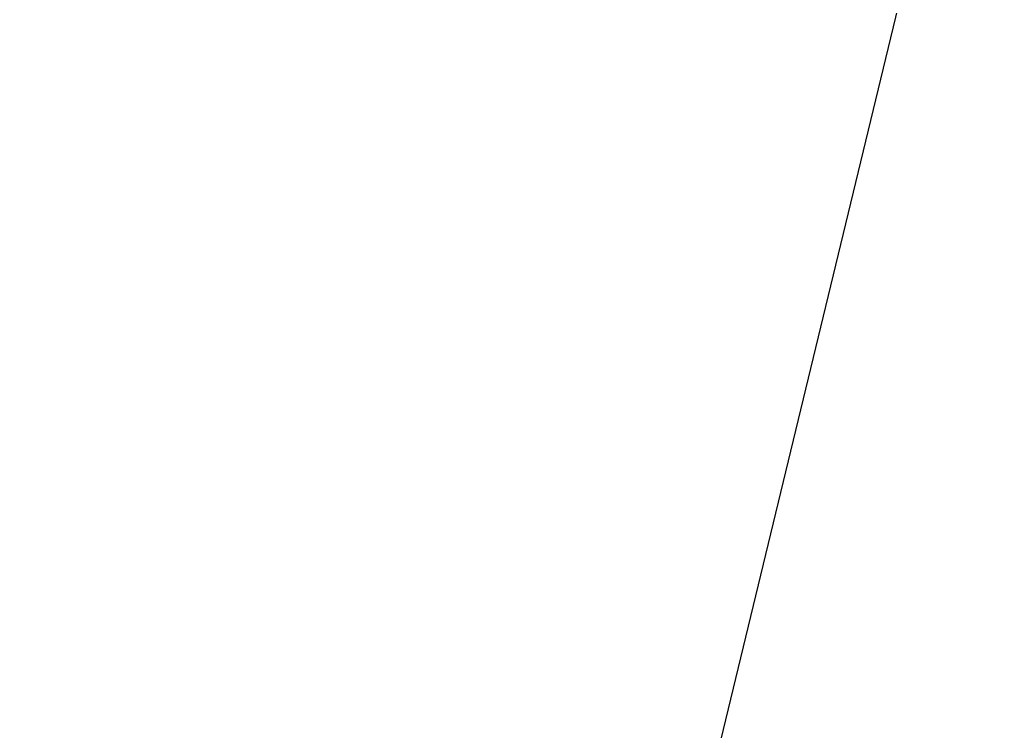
# Model space of a CAD drawing. Extents: x 634962 to 644935, y 5969185 to 5972988.
# Drawn here: x 643061 to 643155.6, y 5970281.9 to 5970351.3 of the extents above; entities that cross this region are included whole.
import ezdxf

# ---------------------------------------------------------------- set-up
doc = ezdxf.new("R2010")
doc.units = 0
doc.header["$LTSCALE"] = 5
doc.layers.add('AS-POWER-OH-ATCO PIPELINES', color=241, linetype='foc-OHPOWER')
doc.layers.add('L-TITLEDB', color=4, linetype='Continuous')
doc.layers.add('AS-TELUS-ATCO PIPELINES', color=7, linetype='foc-TEL', lineweight=9, true_color=0xff9c38)
doc.styles.add('foc-LtypeFont', font='ARIALN.TTF', dxfattribs={"height": 7.35})
doc.linetypes.add('foc-OHPOWER', pattern='A,10,-1,["O/P",foc-LtypeFont,S=0.2,R=0,X=-0.5,Y=-0.75],-3.25', length=14.25)
doc.linetypes.add('foc-TEL', pattern='A,2,-1,["T",foc-LtypeFont,S=0.2,R=0,X=-0.425,Y=-0.75],-1.24,8', length=12.24)

msp = doc.modelspace()

# ---------------------------------------------------------------- linework, layer by layer
at = {"layer": 'AS-POWER-OH-ATCO PIPELINES', "flags": 128}
msp.add_lwpolyline([(643350.015, 5970199.974), (643328.746, 5970228.944), (643153.109, 5970227.979), (643120.92, 5970245.85), (643318.594, 5971062.433), (643371.883, 5971064.424)], dxfattribs=at)
at = {"layer": 'AS-TELUS-ATCO PIPELINES'}
msp.add_lwpolyline([(641875.325, 5971794.845, 0.050244), (642015.42, 5971612.068), (643085.555, 5970471.647, 0.094224), (643344.699, 5970282.919)], format="xyb", dxfattribs=at)
at = {"layer": 'L-TITLEDB'}
for points in [[(643345.761, 5970249.184, -0.09859), (643063.54, 5970450.971), (642577.027, 5970969.94), (642566.764, 5970980.873), (642538.819, 5971010.646), (642517.007, 5971009.917), (642516.226, 5971034.714), (642514.617, 5971036.428), (642504.189, 5971047.538), (641993.448, 5971591.445, -0.053903), (641840.804, 5971793.79, -0.016843), (641802.462, 5971863.323), (641676.806, 5972110.151), (641674.555, 5972181.047), (641682.343, 5972165.775), (641829.327, 5971876.988, 0.016682), (641866.307, 5971809.87, 0.003271), (641874.025, 5971796.982, 0.000544), (641875.325, 5971794.845, 0.050244), (642015.42, 5971612.068), (643085.556, 5970471.647, 0.094224), (643344.7, 5970282.919)], [(641928.442, 5971796.458, 0.044242), (642048.704, 5971643.311), (642397.143, 5971272.395), (642512.613, 5971149.409), (642559.515, 5971099.441), (642569.943, 5971088.333), (642622.023, 5971032.847), (642632.286, 5971021.913), (642639.7, 5971014.015), (642772.371, 5970872.514), (643067.876, 5970557.378, 0.09244), (643342.408, 5970355.835), (643344.699, 5970282.919, -0.094224), (643085.555, 5970471.647), (642015.42, 5971612.068, -0.050244), (641875.325, 5971794.845)]]:
    msp.add_lwpolyline(points, format="xyb", close=True, dxfattribs=at)

doc.saveas('drawing.dxf')
